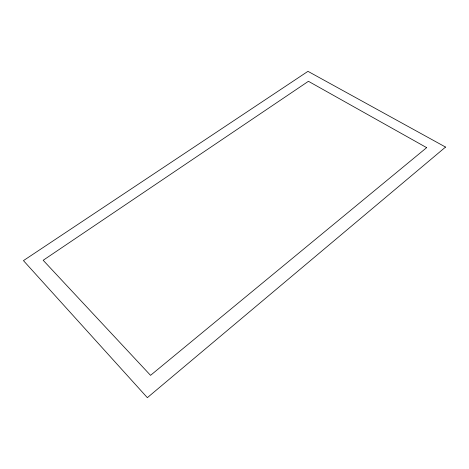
<?xml version="1.0" encoding="UTF-8"?>
<svg xmlns="http://www.w3.org/2000/svg" width="469" height="469" viewBox="0 0 469 469"><rect width="100%" height="100%" fill="white"/><g stroke="black" fill="none" stroke-linecap="round" stroke-linejoin="round"><path stroke-width="0.7" d="M445.55 147.073L147.348 397.665L23.45 260.623L307.969 71.335L445.55 147.073M426.655 147.647L150.543 375.341L43.171 260.277L308.432 81.301L426.655 147.647"/></g></svg>
